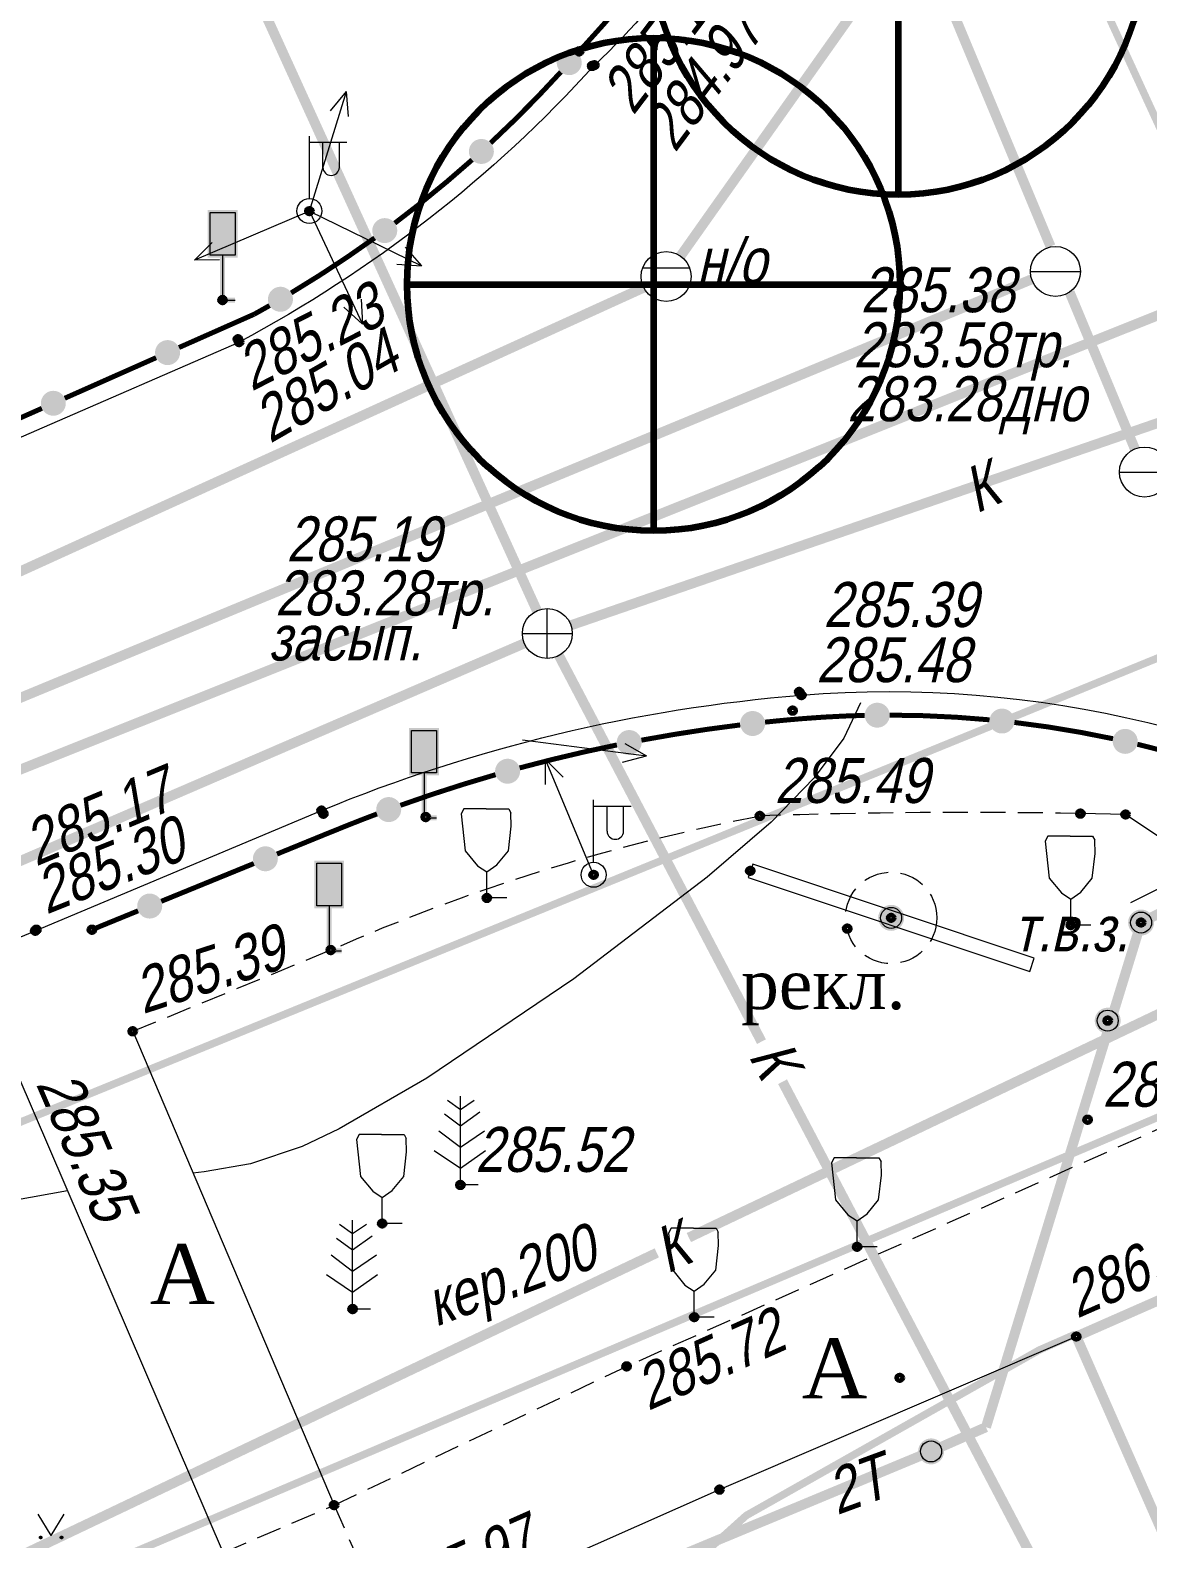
# Model space of a CAD drawing. Header units: metres. Extents: x 5191936 to 10384803, y 4968796 to 9938221.
# Drawn here: x 5192263.69 to 5192286.05, y 4969143.56 to 4969173.74 of the extents above; entities that cross this region are included whole.
import ezdxf

# ---------------------------------------------------------------- set-up
doc = ezdxf.new("R2010")
doc.units = ezdxf.units.M
doc.set_wipeout_variables(frame=1)
for name, pattern in [('COMMUN', [6, 5, -1]), ('DASHED', [0.75, 0.5, -0.25]), ('DASHEDX2', [1.5, 1, -0.5])]:
    doc.linetypes.add(name, pattern=pattern)
doc.layers.get('0').update_dxf_attribs({"lineweight": 18})
for name, color, linetype, lineweight in [('51361400', 7, 'Continuous', 18), ('51361800', 7, 'Continuous', 18), ('51361810', 7, 'Continuous', 18), ('51472300', 7, 'Continuous', 18), ('71133200', 7, 'Continuous', 18), ('71133600', 7, 'Continuous', 18), ('82211000', 7, 'Continuous', 18), ('Commun', 7, 'Continuous', 18), ('GEO_POINTS', 7, 'Continuous', 18), ('Otm', 7, 'Continuous', 18), ('R_Поверхность10_CNT-MAJ', 7, 'Continuous', 18), ('R_Поверхность10_CNT-MIN', 7, 'Continuous', 18), ('Sit', 7, 'Continuous', 18), ('Text', 7, 'Continuous', 18), ('Text_com', 7, 'Continuous', 18), ('Us_znak', 7, 'Continuous', 18), ('Us_znak_fon', 7, 'Continuous', 18), ('Рамка и сетка', 7, 'Continuous', 18)]:
    doc.layers.add(name, color=color, linetype=linetype, lineweight=lineweight)
doc.styles.add('eskd', font='ESKD1.shx', dxfattribs={"width": 1.2, "oblique": 15})
doc.styles.get("Standard").update_dxf_attribs({"font": 'arial.ttf', "width": 0.8, "oblique": 13, "height": 0.9})
doc.styles.add('style1', font='times.ttf', dxfattribs={"height": 1})
doc.linetypes.add('ПОДЗ_ЛИНИИ_СВЯЗИ', pattern='A,4.8,-0.2,[133,ltypeshp.shx,S=0.2,R=0,X=-0.2,Y=0],-0.2,4.8,-2', length=12)

# ---------------------------------------------------------------- blocks, each defined once
blk = doc.blocks.new('KOVER')
at = {"layer": 'Us_znak', "lineweight": -2}
blk.add_hatch(color=0, dxfattribs=at).paths.add_polyline_path([(-0.21, 0, 1), (0.21, 0, 1)])
at = {"layer": 'Us_znak_fon', "true_color": 0xffffff}
blk.add_hatch(color=7, dxfattribs=at).paths.add_polyline_path([(-0.26, 0, 1), (0.26, 0, 1)])
at = {"layer": 'Us_znak', "color": 0, "lineweight": -2}
blk.add_circle((0, 0), 0.21, dxfattribs=at)
blk = doc.blocks.new('71133600')
for p, q in [((-0.52, 3.393), (0, 3.023)), ((0, 3.023), (0.55, 3.393)), ((-0.86, 2.163), (0, 1.513)), ((0, 1.513), (0.96, 2.163))]:
    blk.add_line(p, q)
for points in [[(0.71, 0), (0, 0), (0, 3.55)], [(-0.64, 2.838), (0, 2.368), (0, 2.368), (0.78, 2.928)], [(-1.05, 1.38), (0, 0.67), (1, 1.38)]]:
    blk.add_lwpolyline(points)
at = {"style": 'eskd', "oblique": 14.99998}
blk.add_attdef('Z', (2.033, -0.191), '', height=2, dxfattribs=at)
blk = doc.blocks.new('71133200')
for p, q in [((-0.924145, 3.560442), (-1.024145, 3.360442)), ((-1.024145, 3.360442), (-0.977382, 2.864397)), ((-0.024145, 3.560442), (-0.924145, 3.560442)), ((-0.024145, 3.560442), (0.875855, 3.560442)), ((0.875855, 3.560442), (0.958164, 3.395824)), ((0.975974, 2.864397), (0.958164, 3.395824)), ((-0.977382, 2.864397), (-0.861899, 1.88241)), ((0.861899, 1.88241), (0.975974, 2.864397)), ((-0.861899, 1.88241), (-0.374616, 1.28565)), ((0.401375, 1.321765), (0.861899, 1.88241)), ((-0.374616, 1.28565), (0, 1.039723)), ((0, 1.039723), (0.401375, 1.321765)), ((0, 0), (0, 1.039723)), ((0.8, 0), (0, 0))]:
    blk.add_line(p, q)
at = {"style": 'eskd', "oblique": 14.99997778}
blk.add_attdef('Z', (1.873004, -0.239356), '', height=2, dxfattribs=at)
blk = doc.blocks.new('ZNAK')
at = {"layer": 'Us_znak_fon', "true_color": 0xffffff}
blk.add_hatch(color=7, dxfattribs=at).paths.add_polyline_path([(0.3, 1.8), (-0.3, 1.8), (-0.3, 0.85), (-0.05, 0.85), (-0.05, -0.05), (0.25, -0.05), (0.25, 0.05), (0.05, 0.05), (0.05, 0.85), (0.3, 0.85)])
at = {"layer": 'Us_znak', "color": 0, "linetype": 'Continuous', "lineweight": -2, "ltscale": 10}
blk.add_lwpolyline([(-0.25, 1.75), (0.25, 1.75), (0.25, 0.9), (-0.25, 0.9)], close=True, dxfattribs=at)
at = {"layer": 'Us_znak', "linetype": 'DASHEDX2', "ltscale": 10}
blk.add_lwpolyline([(0, 0.9), (0, 0), (0.25, 0)], dxfattribs=at)
blk = doc.blocks.new('GAZON')
at = {"layer": 'Us_znak', "linetype": 'COMMUN', "lineweight": -2}
for points in [[(-0.233, -0.041, 1), (-0.183, -0.041, 1)], [(0.183, -0.041, 1), (0.233, -0.041, 1)]]:
    blk.add_hatch(color=0, dxfattribs=at).paths.add_polyline_path(points)
at = {"layer": 'Us_znak', "color": 0, "linetype": 'COMMUN', "lineweight": -2}
for points in [[(0, 0), (-0.26, 0.427)], [(0, 0), (0.26, 0.427)]]:
    blk.add_lwpolyline(points, dxfattribs=at)
for centre in [(-0.208, -0.041), (0.208, -0.041)]:
    blk.add_circle(centre, 0.025, dxfattribs=at)
blk = doc.blocks.new('51472300')
for p, q in [((0, 0.5), (0, 3)), ((0, 2.75), (1.5, 2.75)), ((0.538, 1.74), (0.538, 2.75)), ((1.2, 1.74), (1.2, 2.75))]:
    blk.add_line(p, q)
at = {"color": 7}
for radius in [0.5, 0.05]:
    blk.add_circle((0, 0), radius, dxfattribs=at)
blk.add_arc((0.869, 1.752), 0.331, 182.15673, 357.84327)
at = {"oblique": 15}
blk.add_attdef('Z', (1.021, -1.366), '', height=2, dxfattribs=at)
blk = doc.blocks.new('NAPR')
at = {"layer": 'Us_znak', "color": 0, "linetype": 'Continuous', "lineweight": -2}
for p in [(-0.191, 2.038), (0.189, 2.037)]:
    blk.add_line(p, (0, 2.5), dxfattribs=at)
blk.add_lwpolyline([(0, 0), (0, 2.5)], dxfattribs=at)
blk = doc.blocks.new('*U61')
at = {"layer": '82211000', "linetype": 'Continuous', "ltscale": 0.5}
for points in [[(5192277.826, 4969177.431, 1), (5192277.558, 4969177.009, 1)], [(5192276.408, 4969175.373, 1), (5192276.102, 4969174.977, 1)], [(5192274.645, 4969173.274, 1), (5192274.312, 4969172.901, 1)], [(5192272.905, 4969171.48, 1), (5192272.536, 4969171.143, 1)], [(5192270.989, 4969169.876, 1), (5192270.586, 4969169.58, 1)], [(5192268.916, 4969168.481, 1), (5192268.484, 4969168.228, 1)], [(5192266.67, 4969167.389, 1), (5192266.213, 4969167.186, 1)], [(5192264.385, 4969166.375, 1), (5192263.928, 4969166.173, 1)], [(5192262.099, 4969165.362, 1), (5192261.642, 4969165.16, 1)]]:
    blk.add_hatch(color=256, dxfattribs=at).paths.add_polyline_path(points, flags=0)
at = {"layer": '82211000', "linetype": 'Continuous', "ltscale": 0.5, "flags": 128}
blk.add_lwpolyline([(5192278.338, 4969178.29, 0.1, 0.1, -0.00914), (5192277.825, 4969177.432, 0, 0, 0)], format="xyseb", dxfattribs=at)
at = {"layer": '82211000', "linetype": 'Continuous', "ltscale": 0.5, "const_width": 0.1}
for points in [[(5192277.557, 4969177.01, -0.018281), (5192276.407, 4969175.374, -0.018281)], [(5192274.311, 4969172.901, -0.020827), (5192272.905, 4969171.481, -0.020827)], [(5192272.535, 4969171.144, -0.020827), (5192270.988, 4969169.877, -0.020827)], [(5192270.585, 4969169.581, -0.020827), (5192268.915, 4969168.482, -0.020827)]]:
    blk.add_lwpolyline(points, format="xyb", dxfattribs=at)
at = {"layer": '82211000', "linetype": 'Continuous', "ltscale": 0.5}
for points in [[(5192276.101, 4969174.978, 0.1, 0.1, -0.02004), (5192274.677, 4969173.312, 0.1, 0.1, -0.000521), (5192274.644, 4969173.275, 0, 0, 0)], [(5192268.483, 4969168.229, 0.1, 0.1, -0.003722), (5192268.172, 4969168.054, 0.1, 0.1, 0), (5192266.67, 4969167.389, 0, 0, 0)]]:
    blk.add_lwpolyline(points, format="xyseb", dxfattribs=at)
at = {"layer": '82211000', "linetype": 'Continuous', "ltscale": 0.5, "const_width": 0.1}
for points in [[(5192266.213, 4969167.186), (5192264.385, 4969166.375)], [(5192263.928, 4969166.173), (5192262.099, 4969165.362)]]:
    blk.add_lwpolyline(points, dxfattribs=at)
at = {"layer": '82211000', "ltscale": 0.5, "const_width": 0.1}
blk.add_lwpolyline([(5192261.642, 4969165.16), (5192261.094, 4969164.917)], dxfattribs=at)
blk = doc.blocks.new('*U64')
at = {"layer": '82211000', "linetype": 'Continuous', "ltscale": 0.5}
for points in [[(5192280.391, 4969160.032, 1), (5192280.891, 4969160.038, 1)], [(5192282.888, 4969159.944, 1), (5192283.385, 4969159.891, 1)], [(5192277.899, 4969159.84, 1), (5192278.396, 4969159.897, 1)], [(5192275.432, 4969159.441, 1), (5192275.923, 4969159.536, 1)], [(5192285.358, 4969159.566, 1), (5192285.846, 4969159.456, 1)], [(5192273.004, 4969158.846, 1), (5192273.486, 4969158.981, 1)], [(5192287.767, 4969158.903, 1), (5192288.239, 4969158.737, 1)], [(5192270.631, 4969158.061, 1), (5192271.101, 4969158.233, 1)], [(5192290.083, 4969157.964, 1), (5192290.532, 4969157.744, 1)], [(5192292.274, 4969156.762, 1), (5192292.693, 4969156.49, 1)], [(5192294.315, 4969155.32, 1), (5192294.705, 4969155.008, 1)], [(5192296.203, 4969153.683, 1), (5192296.561, 4969153.334, 1)], [(5192297.921, 4969151.868, 1), (5192298.242, 4969151.485, 1)], [(5192299.451, 4969149.892, 1), (5192299.733, 4969149.479, 1)], [(5192300.777, 4969147.774, 1), (5192301.017, 4969147.335, 1)], [(5192301.846, 4969145.516, 1), (5192302.045, 4969145.057, 1)], [(5192302.844, 4969143.224, 1), (5192303.044, 4969142.765, 1)], [(5192303.843, 4969140.932, 1), (5192304.042, 4969140.473, 1)], [(5192304.841, 4969138.64, 1), (5192305.041, 4969138.181, 1)]]:
    blk.add_hatch(color=256, dxfattribs=at).paths.add_polyline_path(points, flags=0)
at = {"layer": '82211000', "linetype": 'Continuous', "ltscale": 0.5, "const_width": 0.1}
for points in [[(5192275.923, 4969159.535, -0.015909), (5192277.899, 4969159.84, -0.015909)], [(5192280.891, 4969160.036, -0.023323), (5192282.888, 4969159.942, -0.023323)], [(5192283.385, 4969159.89, -0.023323), (5192285.358, 4969159.564, -0.023323)], [(5192273.486, 4969158.98, -0.015909), (5192275.432, 4969159.44, -0.015909)], [(5192285.846, 4969159.454, -0.023323), (5192287.767, 4969158.901, -0.023323)], [(5192271.101, 4969158.232, -0.015909), (5192273.004, 4969158.845, -0.015909)], [(5192288.238, 4969158.735, -0.023323), (5192290.082, 4969157.963, -0.023323)], [(5192292.692, 4969156.489, -0.019816), (5192294.314, 4969155.319, -0.019816)], [(5192294.705, 4969155.007, -0.019816), (5192296.203, 4969153.683, -0.019816)], [(5192296.56, 4969153.333, -0.019816), (5192297.92, 4969151.867, -0.019816)], [(5192298.241, 4969151.484, -0.019816), (5192299.449, 4969149.891, -0.019816)], [(5192299.731, 4969149.478, -0.019816), (5192300.776, 4969147.773, -0.019816)]]:
    blk.add_lwpolyline(points, format="xyb", dxfattribs=at)
at = {"layer": '82211000', "linetype": 'Continuous', "ltscale": 0.5}
for points in [[(5192278.396, 4969159.896, 0.1, 0.1, -0.006108), (5192279.161, 4969159.967, 0.1, 0.1, -0.014367), (5192280.391, 4969160.031, 0, 0, 0)], [(5192290.532, 4969157.743, 0.1, 0.1, -0.022574), (5192292.219, 4969156.795, 0.1, 0.1, -0.000636), (5192292.273, 4969156.761, 0, 0, 0)], [(5192301.016, 4969147.334, 0.1, 0.1, -0.004898), (5192301.244, 4969146.896, 0.1, 0.1, 0), (5192301.846, 4969145.516, 0, 0, 0)]]:
    blk.add_lwpolyline(points, format="xyseb", dxfattribs=at)
at = {"layer": '82211000', "linetype": 'Continuous', "ltscale": 0.5, "flags": 128}
blk.add_lwpolyline([(5192269.701, 4969157.693, 0.1, 0.1, -0.007954), (5192270.632, 4969158.06, 0, 0, 0)], format="xyseb", dxfattribs=at)
at = {"layer": '82211000', "linetype": 'Continuous', "ltscale": 0.5, "const_width": 0.1}
for points in [[(5192302.045, 4969145.057), (5192302.844, 4969143.224)], [(5192303.044, 4969142.765), (5192303.843, 4969140.932)], [(5192304.042, 4969140.473), (5192304.841, 4969138.64)]]:
    blk.add_lwpolyline(points, dxfattribs=at)
at = {"layer": '82211000', "ltscale": 0.5, "const_width": 0.1}
blk.add_lwpolyline([(5192305.041, 4969138.181), (5192305.063, 4969138.132)], dxfattribs=at)
blk = doc.blocks.new('*U65')
at = {"layer": '82211000', "linetype": 'Continuous', "ltscale": 0.5}
for points in [[(5192268.168, 4969157.068, 1), (5192268.63, 4969157.257, 1)], [(5192265.853, 4969156.122, 1), (5192266.316, 4969156.312, 1)]]:
    blk.add_hatch(color=256, dxfattribs=at).paths.add_polyline_path(points, flags=0)
at = {"layer": '82211000', "ltscale": 0.5, "const_width": 0.1}
blk.add_lwpolyline([(5192268.63, 4969157.257), (5192269.75, 4969157.714)], dxfattribs=at)
at = {"layer": '82211000', "linetype": 'Continuous', "ltscale": 0.5, "const_width": 0.1}
blk.add_lwpolyline([(5192266.316, 4969156.312), (5192268.168, 4969157.068)], dxfattribs=at)
at = {"layer": '82211000', "linetype": 'Continuous', "ltscale": 0.5, "flags": 128}
blk.add_lwpolyline([(5192264.928, 4969155.744, 0.1, 0.1, 0), (5192265.853, 4969156.122, 0, 0, 0)], format="xyseb", dxfattribs=at)
blk = doc.blocks.new('51361400a')
at = {"style": 'eskd', "oblique": 15}
for tag, p in [('Z', (1.722, 1.4)), ('Z1', (1.722, -1)), ('Z2', (1.722, -3.4))]:
    blk.add_attdef(tag, p, '', height=2, dxfattribs=at)
at = {"color": 7}
blk.add_wipeout([(-0.098, 1), (-0.292, 0.962), (-0.474, 0.886), (-0.637, 0.777), (-0.777, 0.637), (-0.886, 0.474), (-0.962, 0.292), (-1, 0.098), (-1, -0.098), (-0.962, -0.292), (-0.886, -0.474), (-0.777, -0.637), (-0.637, -0.777), (-0.474, -0.886), (-0.292, -0.962), (-0.098, -1), (0.098, -1), (0.292, -0.962), (0.474, -0.886), (0.637, -0.777), (0.777, -0.637), (0.886, -0.474), (0.962, -0.292), (1, -0.098), (1, 0.098), (0.962, 0.292), (0.886, 0.474), (0.777, 0.637), (0.637, 0.777), (0.474, 0.886), (0.292, 0.962), (0.098, 1)], dxfattribs=at)
blk.add_line((-1, 0), (1, 0))
blk.add_circle((0, 0), 1)
blk = doc.blocks.new('51361800a')
at = {"style": 'eskd', "oblique": 15}
for tag, p in [('Z', (1.722, 1.4)), ('Z1', (1.722, -1)), ('Z2', (1.722, -3.4))]:
    blk.add_attdef(tag, p, '', height=2, dxfattribs=at)
at = {"color": 7}
blk.add_wipeout([(-0.098, 1), (-0.292, 0.962), (-0.474, 0.886), (-0.637, 0.777), (-0.777, 0.637), (-0.886, 0.474), (-0.962, 0.292), (-1, 0.098), (-1, -0.098), (-0.962, -0.292), (-0.886, -0.474), (-0.777, -0.637), (-0.637, -0.777), (-0.474, -0.886), (-0.292, -0.962), (-0.098, -1), (0.098, -1), (0.292, -0.962), (0.474, -0.886), (0.637, -0.777), (0.777, -0.637), (0.886, -0.474), (0.962, -0.292), (1, -0.098), (1, 0.098), (0.962, 0.292), (0.886, 0.474), (0.777, 0.637), (0.637, 0.777), (0.474, 0.886), (0.292, 0.962), (0.098, 1)], dxfattribs=at)
for p, q in [((0, -1), (0, 1)), ((-1, 0), (1, 0))]:
    blk.add_line(p, q)
blk.add_circle((0, 0), 1)
blk = doc.blocks.new('51361810a')
at = {"style": 'eskd', "oblique": 15}
for tag, p in [('Z', (1.722, 1.4)), ('Z1', (1.722, -1)), ('Z2', (1.722, -3.4))]:
    blk.add_attdef(tag, p, '', height=2, dxfattribs=at)
at = {"color": 7}
blk.add_wipeout([(-0.098, 1), (-0.292, 0.962), (-0.474, 0.886), (-0.637, 0.777), (-0.777, 0.637), (-0.886, 0.474), (-0.962, 0.292), (-1, 0.098), (-1, -0.098), (-0.962, -0.292), (-0.886, -0.474), (-0.777, -0.637), (-0.637, -0.777), (-0.474, -0.886), (-0.292, -0.962), (-0.098, -1), (0.098, -1), (0.292, -0.962), (0.474, -0.886), (0.637, -0.777), (0.777, -0.637), (0.886, -0.474), (0.962, -0.292), (1, -0.098), (1, 0.098), (0.962, 0.292), (0.886, 0.474), (0.777, 0.637), (0.637, 0.777), (0.474, 0.886), (0.292, 0.962), (0.098, 1)], dxfattribs=at)
for p, q in [((0.944, 0.33), (-0.944, 0.33)), ((-0.937, -0.35), (0.937, -0.35))]:
    blk.add_line(p, q)
blk.add_circle((0, 0), 1)

msp = doc.modelspace()

# ---------------------------------------------------------------- linework, layer by layer
at = {"color": 192, "linetype": 'ПОДЗ_ЛИНИИ_СВЯЗИ', "lineweight": 60, "ltscale": 0.4, "const_width": 0.15, "flags": 128}
for points, elevation in [([(5192271.745, 4969203.416), (5192290.188, 4969163.323)], 285.573), ([(5192289.934, 4969162.68), (5192198.191, 4969125.254)], 285.573), ([(5192287.013, 4969152.314), (5192227.302, 4969126.957)], 285.911)]:
    msp.add_lwpolyline(points, dxfattribs=dict(at, elevation=elevation))
at = {"layer": 'Commun', "color": 106, "linetype": 'COMMUN', "ltscale": 0.7, "const_width": 0.2, "flags": 128}
for points, elevation in [([(5192284.108, 4969169.412), (5192277.442, 4969185.413)], 285.381), ([(5192250.177, 4969154.872), (5192283.731, 4969168.754)], 285.881), ([(5192285.795, 4969165.361), (5192284.489, 4969168.498)], 285.381)]:
    msp.add_lwpolyline(points, dxfattribs=dict(at, elevation=elevation))
at = {"layer": 'Commun', "color": 32, "linetype": 'COMMUN', "ltscale": 0.7, "const_width": 0.2, "flags": 128}
for points, elevation in [([(5192267.09, 4969176.929), (5192273.833, 4969162.124)], 283.662), ([(5192274.513, 4969161.834), (5192296.965, 4969169.569)], 285.308), ([(5192233.576, 4969144.202), (5192273.58, 4969161.472)], 285.308), ([(5192278.325, 4969153.505), (5192274.273, 4969161.225)], 286.577), ([(5192286.424, 4969154.132), (5192276.871, 4969149.586)], 285.804), ([(5192288.492, 4969134.135), (5192278.746, 4969152.703)], 286.577), ([(5192276.23, 4969149.28), (5192255.193, 4969139.267)], 285.804)]:
    msp.add_lwpolyline(points, dxfattribs=dict(at, elevation=elevation))
at = {"layer": 'Commun', "color": 4, "linetype": 'COMMUN', "ltscale": 0.7, "const_width": 0.2, "elevation": 287.906, "flags": 128}
msp.add_lwpolyline([(5192293.291, 4969170.842), (5192256.056, 4969155.977)], dxfattribs=at)
at = {"layer": 'Commun', "color": 5, "linetype": 'DASHED', "ltscale": 2, "elevation": 285.636, "flags": 128}
msp.add_lwpolyline([(5192285.718, 4969156.289), (5192286.977, 4969156.922), (5192304.681, 4969148.777)], dxfattribs=at)
at = {"layer": 'Commun', "color": 5, "linetype": 'COMMUN', "ltscale": 0.7, "const_width": 0.2, "elevation": 285.636, "flags": 128}
msp.add_lwpolyline([(5192285.92, 4969155.887), (5192286.534, 4969156.196)], dxfattribs=at)
at = {"layer": 'Commun', "color": 5, "linetype": 'Continuous', "ltscale": 2, "const_width": 0.2, "flags": 128}
for points, elevation in [([(5192285.92, 4969155.887), (5192282.816, 4969145.793)], 285.636), ([(5192250.308, 4969132.099), (5192251.928, 4969132.754), (5192257.078, 4969134.788), (5192261.617, 4969136.698), (5192266.418, 4969138.792), (5192272.043, 4969141.286), (5192281.718, 4969145.309), (5192282.816, 4969145.793)], 285.752)]:
    msp.add_lwpolyline(points, dxfattribs=dict(at, elevation=elevation))
at = {"layer": 'GEO_POINTS', "lineweight": 60}
for centre in [(5192274.677, 4969173.312, 285.027), (5192274.936, 4969173.021, 284.967), (5192274.983, 4969173.037, 285.166), (5192269.279, 4969170.118, 284.891), (5192267.541, 4969168.338, 285.289), (5192267.85, 4969167.556, 285.232), (5192267.872, 4969167.497, 285.036), (5192274.039, 4969161.67, 285.194), (5192279.078, 4969160.501, 285.39), (5192279.123, 4969160.435, 285.476), (5192278.948, 4969160.126, 285.492), (5192269.522, 4969158.128, 285.237), (5192269.559, 4969158.063, 285.384), (5192271.606, 4969157.998, 285.424), (5192278.291, 4969158.019, 285.491), (5192284.706, 4969158.066, 285.678), (5192285.609, 4969158.048, 285.765), (5192274.966, 4969156.842, 285.471), (5192278.101, 4969156.922, 285.487), (5192272.83, 4969156.38, 285.527), (5192280.919, 4969155.981, 285.782), (5192285.92, 4969155.887, 285.636), (5192263.795, 4969155.724, 285.302), (5192263.818, 4969155.743, 285.174), (5192264.928, 4969155.744, 285.308), (5192280.041, 4969155.765, 285.644), (5192284.513, 4969155.837, 285.803), (5192269.707, 4969155.338, 285.451), (5192285.252, 4969153.925, 285.844), (5192265.744, 4969153.712, 285.386), (5192284.85, 4969151.943, 286.909), (5192272.3, 4969150.639, 285.518), (5192270.736, 4969149.868, 285.5), (5192280.238, 4969149.401, 285.929), (5192270.144, 4969148.157, 285.55), (5192276.979, 4969147.993, 285.693), (5192284.624, 4969147.606, 286.009), (5192275.626, 4969147.009, 285.718), (5192281.09, 4969146.781, 285.891), (5192277.485, 4969144.545, 285.959), (5192269.773, 4969144.234, 285.857)]:
    msp.add_circle(centre, 0.06, dxfattribs=at)
at = {"layer": 'R_Поверхность10_CNT-MAJ', "color": 32, "const_width": 0.15, "elevation": 286, "flags": 128}
msp.add_lwpolyline([(5192284.604, 4969147.652), (5192283.881, 4969147.335), (5192278.021, 4969144.027), (5192276.333, 4969142.508), (5192271.715, 4969139.895)], dxfattribs=at)
at = {"layer": 'R_Поверхность10_CNT-MIN', "color": 32, "elevation": 285.5, "flags": 128}
for points in [[(5192280.309, 4969160.281), (5192279.975, 4969159.577), (5192279.378, 4969158.782), (5192278.519, 4969157.895), (5192277.241, 4969156.794), (5192274.568, 4969154.761), (5192271.627, 4969152.777), (5192269.873, 4969151.762), (5192269.138, 4969151.41), (5192268.101, 4969151.062), (5192267.175, 4969150.9), (5192266.95, 4969150.874)], [(5192264.441, 4969150.519), (5192258.397, 4969149.436)]]:
    msp.add_lwpolyline(points, dxfattribs=at)
at = {"layer": 'Sit', "flags": 128}
for points, elevation in [([(5192277.666, 4969202.343), (5192279.031, 4969199.154, -0.092611), (5192280.924, 4969190.678, -0.11735), (5192278.419, 4969178.23, -0.118375), (5192274.983, 4969173.037, -0.086254), (5192267.872, 4969167.497, 2.557768)], 284.412), ([(5192269.522, 4969158.128, -0.077852), (5192279.123, 4969160.435, -0.160741), (5192292.467, 4969157.194, -0.124634), (5192301.51, 4969147.341), (5192305.842, 4969137.184)], 285.237)]:
    msp.add_lwpolyline(points, format="xyb", dxfattribs=dict(at, elevation=elevation))
at = {"layer": 'Sit', "linetype": 'COMMUN', "ltscale": 0.7, "const_width": 0.2, "elevation": 284.965, "flags": 128}
for points in [[(5192280.771, 4969174.96), (5192277.338, 4969170.114), (5192276.706, 4969169.219)], [(5192275.965, 4969168.586), (5192261.221, 4969161.877)]]:
    msp.add_lwpolyline(points, dxfattribs=at)
at = {"layer": 'Sit', "flags": 128}
for points, elevation in [([(5192170.672, 4969125.943), (5192181.937, 4969130.653), (5192196.776, 4969137.005), (5192213.28, 4969144.089), (5192232.445, 4969152.423), (5192243.475, 4969157.07), (5192259.768, 4969163.975), (5192267.872, 4969167.497)], 285.93), ([(5192160.029, 4969111.585), (5192173.113, 4969117.076), (5192187.888, 4969123.363), (5192204.801, 4969130.562), (5192224.765, 4969139.147), (5192234.542, 4969143.344), (5192249.133, 4969149.573), (5192263.795, 4969155.724), (5192269.522, 4969158.128)], 286.018), ([(5192265.744, 4969153.712), (5192269.773, 4969144.234)], 285.386), ([(5192262.095, 4969140.971), (5192257.936, 4969150.427), (5192263.446, 4969152.834), (5192267.552, 4969143.281), (5192262.095, 4969140.971), (5192256.426, 4969138.478), (5192242.895, 4969132.639)], 285.871), ([(5192277.485, 4969144.545), (5192284.624, 4969147.606)], 285.959), ([(5192270.929, 4969141.642), (5192277.485, 4969144.545)], 285.97)]:
    msp.add_lwpolyline(points, dxfattribs=dict(at, elevation=elevation))
at = {"layer": 'Sit', "linetype": 'DASHED', "flags": 128}
msp.add_lwpolyline([(5192284.706, 4969158.066, 0.013859), (5192278.291, 4969158.019, 0.311291)], format="xyb", dxfattribs=at)
at = {"layer": 'Sit', "flags": 128}
msp.add_lwpolyline([(5192291.499, 4969154.121), (5192285.609, 4969158.048), (5192284.706, 4969158.066)], dxfattribs=at)
at = {"layer": 'Sit', "linetype": 'DASHED', "elevation": 285.386, "flags": 128}
msp.add_lwpolyline([(5192265.744, 4969153.712), (5192269.707, 4969155.338, -0.056314), (5192278.291, 4969158.019, -0.328107)], format="xyb", dxfattribs=at)
at = {"layer": 'Sit', "elevation": 285.487, "flags": 128}
msp.add_lwpolyline([(5192278.06, 4969156.786), (5192283.692, 4969154.906), (5192283.782, 4969155.175), (5192278.15, 4969157.055)], close=True, dxfattribs=at)
at = {"layer": 'Sit', "linetype": 'DASHED', "flags": 128}
for points, elevation in [([(5192269.773, 4969144.234), (5192275.626, 4969147.009), (5192291.486, 4969154.087)], 285.386), ([(5192267.552, 4969143.281), (5192269.773, 4969144.234)], 285.87), ([(5192269.773, 4969144.234), (5192270.929, 4969141.642)], 285.386)]:
    msp.add_lwpolyline(points, dxfattribs=dict(at, elevation=elevation))
at = {"layer": 'Sit', "const_width": 0.2, "flags": 128}
for points, elevation in [([(5192291.735, 4969150.735), (5192284.624, 4969147.606)], 286.018), ([(5192284.624, 4969147.606), (5192287.118, 4969141.938)], 286.009)]:
    msp.add_lwpolyline(points, dxfattribs=dict(at, elevation=elevation))
at = {"layer": 'Sit', "linetype": 'DASHED'}
msp.add_circle((5192280.919, 4969155.981, 285.782), 0.915, dxfattribs=at)
at = {"layer": 'Рамка и сетка', "color": 4, "lineweight": 100}
msp.add_line((5192281.06, 4969180.306, 284.965), (5192281.06, 4969170.446, 284.965), dxfattribs=at)
msp.add_circle((5192281.06, 4969175.376, 284.965), 4.93, dxfattribs=at)

# ---------------------------------------------------------------- block references
at = {"layer": '51472300', "color": 7, "xscale": 0.5, "yscale": 0.5, "zscale": 0.5}
for p in [(5192269.279, 4969170.12, 284.891), (5192274.966, 4969156.842, 285.471)]:
    msp.add_blockref('51472300', p, dxfattribs=at)
at = {"layer": '71133200', "color": 7, "xscale": 0.5, "yscale": 0.5, "zscale": 0.5}
for p in [(5192272.83, 4969156.38, 285.527), (5192284.513, 4969155.837, 285.803), (5192270.736, 4969149.868, 285.5), (5192280.238, 4969149.401, 285.929), (5192276.979, 4969147.993, 285.693)]:
    msp.add_blockref('71133200', p, dxfattribs=at)
at = {"layer": '71133600', "color": 7, "xscale": 0.5, "yscale": 0.5, "zscale": 0.5}
for p in [(5192272.3, 4969150.639, 285.518), (5192270.144, 4969148.157, 285.55)]:
    msp.add_blockref('71133600', p, dxfattribs=at)
at = {"layer": '82211000', "color": 7}
for name in ['*U61', '*U64', '*U65']:
    msp.add_blockref(name, (0, 0), dxfattribs=at)
at = {"layer": 'Sit', "color": 7, "linetype": 'Continuous'}
for p, rotation in [((5192269.279, 4969170.12, 284.891), 342.7562816461629), ((5192269.279, 4969170.12, 284.891), 113.2358015531616), ((5192269.279, 4969170.12, 284.891), 243.9531114481993), ((5192274.966, 4969156.842, 285.471), 22.63254919406308)]:
    msp.add_blockref('NAPR', p, dxfattribs=dict(at, rotation=rotation))
for name, p in [('ZNAK', (5192267.541, 4969168.338, 285.289)), ('ZNAK', (5192271.574, 4969157.982, 0.038)), ('ZNAK', (5192269.675, 4969155.322)), ('KOVER', (5192280.919, 4969155.981, 285.782)), ('KOVER', (5192285.92, 4969155.887, 285.636)), ('KOVER', (5192285.252, 4969153.925, 285.844)), ('KOVER', (5192281.718, 4969145.309, 285.752)), ('GAZON', (5192264.112, 4969143.628))]:
    msp.add_blockref(name, p, dxfattribs=at)
at = {"layer": 'Sit', "color": 7, "linetype": 'Continuous', "xscale": -1}
for p, rotation in [((5192269.279, 4969170.12, 284.891), 205.1190370373978), ((5192273.544, 4969159.543, 285.471), 262.6949957994233)]:
    msp.add_blockref('NAPR', p, dxfattribs=dict(at, rotation=rotation))

# ---------------------------------------------------------------- texts
at = {"layer": 'Otm', "oblique": 13, "width": 0.8}
for s, rotation, p in [('285.17', 52.7901, (5192275.759, 4969172.016, 285.166)), ('284.97', 53.4062, (5192276.595, 4969171.27, 284.967)), ('285.23', 27.1521, (5192268.121, 4969166.503, 285.232)), ('285.04', 29.8204, (5192268.491, 4969165.462, 285.036)), ('285.17', 22.6555, (5192263.806, 4969157.005, 571.192)), ('285.30', 21.728, (5192264.016, 4969156.044, 571.32)), ('285.39', 18.0316, (5192265.948, 4969154.052, 285.386)), ('285.35', 293.2585, (5192263.803, 4969152.661, 285.353)), ('286.01', 23.7474, (5192284.639, 4969147.962, 286.009)), ('285.72', 24.051, (5192276.057, 4969146.114, 285.718)), ('285.97', 23.8853, (5192271.098, 4969142.001, 285.97))]:
    msp.add_text(s, height=0.9, rotation=rotation, dxfattribs=at).set_placement(p)
for s, p in [('285.39', (5192279.567, 4969161.799, 285.39)), ('285.48', (5192279.423, 4969160.695, 285.476)), ('285.49', (5192278.591, 4969158.279, 285.491)), ('286.91', (5192285.15, 4969152.203, 286.909)), ('285.52', (5192272.6, 4969150.899, 285.518))]:
    msp.add_text(s, height=0.9, dxfattribs=at).set_placement(p)
at = {"layer": 'Text', "style": 'style1'}
for s, height, p in [('рекл.', 1, (5192277.917, 4969154.157, 286.008)), ('А', 1.2, (5192266.085, 4969148.255, 286.008)), ('А', 1.2, (5192279.131, 4969146.37, 286.581))]:
    msp.add_text(s, height=height, dxfattribs=at).set_placement(p)
at = {"layer": 'Text_com', "oblique": 13, "width": 0.8}
for s, p in [('н/о', (5192277.03, 4969168.675, 285.381)), ('285.38', (5192280.313, 4969168.095, 285.381)), ('283.58тр.', (5192280.168, 4969166.995, 285.381)), ('283.28дно', (5192280.043, 4969165.916, 285.381)), ('285.19', (5192268.823, 4969163.111, -0.114)), ('283.28тр.', (5192268.596, 4969162.03, 285.194)), ('засып.', (5192268.459, 4969161.129, 570.503)), ('т.в.з.', (5192283.373, 4969155.311, 285.487))]:
    msp.add_text(s, height=0.9, dxfattribs=at).set_placement(p)
for s, rotation, p in [('К', 24.3112, (5192282.623, 4969164.062, -286.018)), ('К', 297.716, (5192278.056, 4969153.223, -283.662)), ('кер.200', 20.3953, (5192271.809, 4969147.798, 1139.197)), ('К', 24.5338, (5192276.437, 4969148.858, -283.662)), ('2Т', 20.1855, (5192279.837, 4969144.031))]:
    msp.add_text(s, height=0.9, rotation=rotation, dxfattribs=at).set_placement(p)

# ---------------------------------------------------------------- next in the draw order: block references
at = {"layer": '51361400', "color": 7, "xscale": 0.5, "yscale": 0.5, "zscale": 0.5}
for p in [(5192284.207, 4969168.912, 285.381), (5192285.987, 4969164.899, 285.381)]:
    msp.add_blockref('51361400a', p, dxfattribs=at)
at = {"layer": '51361800', "color": 7, "xscale": 0.5, "yscale": 0.5, "zscale": 0.5}
msp.add_blockref('51361800a', (5192274.04, 4969161.669, 285.308), dxfattribs=at)
at = {"layer": '51361810', "color": 7, "xscale": 0.5, "yscale": 0.5, "zscale": 0.5}
msp.add_blockref('51361810a', (5192276.417, 4969168.81, 284.965), dxfattribs=at)

# ---------------------------------------------------------------- next in the draw order: linework, layer by layer
at = {"layer": 'Рамка и сетка', "color": 4, "lineweight": 100}
for p, q in [((5192276.165, 4969173.582, 284.965), (5192276.165, 4969163.722, 284.965)), ((5192271.235, 4969168.652, 284.965), (5192281.095, 4969168.652, 284.965))]:
    msp.add_line(p, q, dxfattribs=at)
msp.add_circle((5192276.165, 4969168.652, 284.965), 4.93, dxfattribs=at)

doc.saveas('drawing.dxf')
